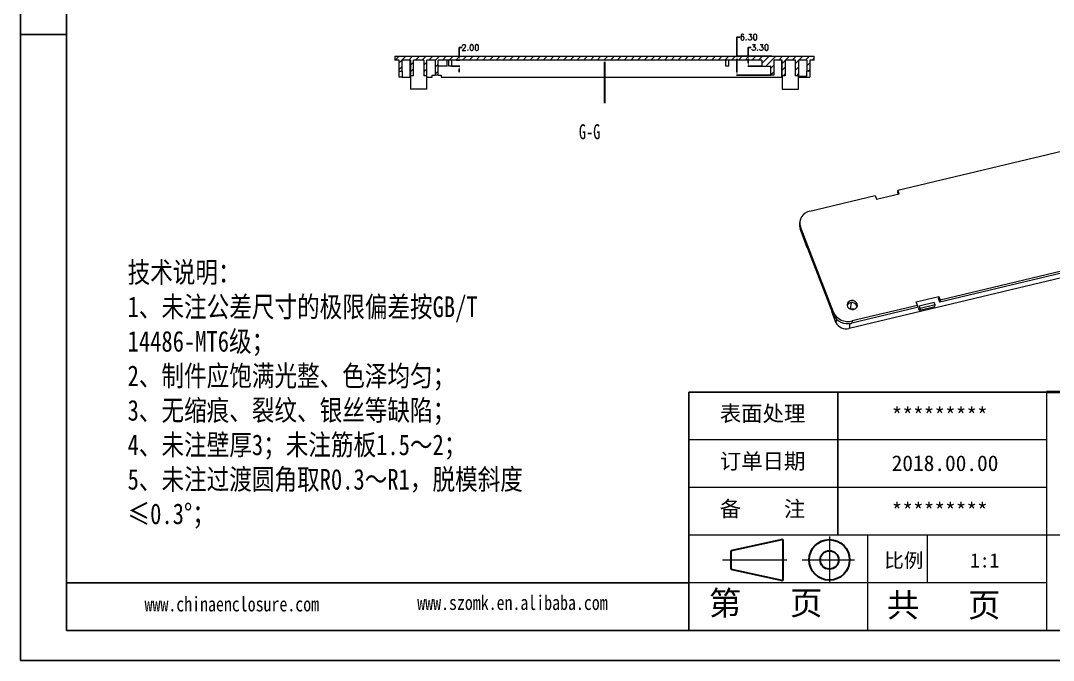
# Model space of a CAD drawing. Header units: inches. Extents: x 1328 to 2850, y 1126 to 1544.
# Drawn here: x 1975.6 to 2320.3, y 1125.7 to 1339.3 of the extents above; entities that cross this region are included whole.
import ezdxf

# ---------------------------------------------------------------- set-up
doc = ezdxf.new("R2010")
doc.units = ezdxf.units.IN
doc.header["$LTSCALE"] = 15
doc.linetypes.add('CENTER2', pattern=[28.575, 19.05, -3.175, 3.175, -3.175])
doc.linetypes.add('PHANTOM', pattern=[12.7, 6.35, -1.27, 1.27, -1.27, 1.27, -1.27])
doc.layers.add('文字', color=81, linetype='Continuous')
for name, color, linetype, lineweight in [('粗实线', 7, 'Continuous', 30), ('细实线', 3, 'Continuous', 9), ('细点划线', 2, 'CENTER2', 9)]:
    doc.layers.add(name, color=color, linetype=linetype, lineweight=lineweight)
doc.styles.add('SLDTEXTSTYLE6', font='TXT', dxfattribs={"width": 0.7})
doc.styles.get("Standard").update_dxf_attribs({"font": 'txt', "bigfont": 'gbcbig.shx'})
doc.styles.add('宋体', font='', dxfattribs={"width": 0.8, "height": 3.5})
doc.styles.get('宋体').set_extended_font_data('SimSun')
doc.dimstyles.new('2.5', dxfattribs={"dimtxt": 2, "dimasz": 1, "dimexe": 0.18, "dimexo": 0.0625, "dimgap": 0.09, "dimtad": 0, "dimtih": 1, "dimtoh": 1, "dimzin": 0, "dimdsep": 46, "dimtxsty": 'Standard', "dimcen": 1, "dimadec": 0, "dimazin": 2, "dimtfac": 1, "dimtofl": 0, "dimtmove": 0, "dimatfit": 3, "dimfxl": 1, "dimtolj": 1, "dimtzin": 0, "dimarcsym": 0})

# ---------------------------------------------------------------- blocks, each defined once
blk = doc.blocks.new('*D145')
at = {"color": 0, "lineweight": -2}
for p, q in [((2121.96, 1327.1), (2121.96, 1330.29)), ((2121.96, 1330.29), (2122.96, 1330.29)), ((2119.53, 1324.1), (2122.14, 1324.1)), ((2121.03, 1326.1), (2122.14, 1326.1)), ((2121.96, 1323.1), (2121.96, 1322.1))]:
    blk.add_line(p, q, dxfattribs=at)
at = {"color": 0}
for points in [[(2121.79, 1327.1), (2122.13, 1327.1), (2121.96, 1326.1)], [(2121.79, 1323.1), (2122.13, 1323.1), (2121.96, 1324.1)]]:
    blk.add_solid(points, dxfattribs=at)
at = {"layer": 'Defpoints', "color": 0}
for p in [(2119.47, 1324.1), (2120.96, 1326.1), (2121.96, 1326.1)]:
    blk.add_point(p, dxfattribs=at)
at = {"color": 0, "insert": (2125.72, 1330.29), "char_height": 2, "attachment_point": 5}
blk.add_mtext('\\A1;2.00', dxfattribs=at)
blk = doc.blocks.new('*D146')
at = {"color": 0, "lineweight": -2}
for p, q in [((2221.82, 1327.4), (2218.29, 1327.4)), ((2218.47, 1327.4), (2218.47, 1330.35)), ((2218.47, 1330.35), (2219.47, 1330.35)), ((2222.91, 1324.1), (2218.29, 1324.1)), ((2218.47, 1325.1), (2218.47, 1326.4))]:
    blk.add_line(p, q, dxfattribs=at)
at = {"color": 0}
for points in [[(2218.3, 1326.4), (2218.64, 1326.4), (2218.47, 1327.4)], [(2218.3, 1325.1), (2218.64, 1325.1), (2218.47, 1324.1)]]:
    blk.add_solid(points, dxfattribs=at)
at = {"layer": 'Defpoints', "color": 0}
for p in [(2218.47, 1327.4), (2221.88, 1327.4), (2222.97, 1324.1)]:
    blk.add_point(p, dxfattribs=at)
at = {"color": 0, "insert": (2222.39, 1330.35), "char_height": 2, "attachment_point": 5}
blk.add_mtext('\\A1;3.30', dxfattribs=at)
blk = doc.blocks.new('*D147')
at = {"color": 0, "lineweight": -2}
for p, q in [((2214.69, 1327.4), (2214.69, 1333.79)), ((2214.69, 1333.79), (2215.69, 1333.79)), ((2226.29, 1327.4), (2214.51, 1327.4)), ((2214.69, 1322.1), (2214.69, 1326.4)), ((2225.91, 1321.1), (2214.51, 1321.1))]:
    blk.add_line(p, q, dxfattribs=at)
at = {"color": 0}
for points in [[(2214.52, 1326.4), (2214.86, 1326.4), (2214.69, 1327.4)], [(2214.52, 1322.1), (2214.86, 1322.1), (2214.69, 1321.1)]]:
    blk.add_solid(points, dxfattribs=at)
at = {"layer": 'Defpoints', "color": 0}
for p in [(2214.69, 1327.4), (2226.35, 1327.4), (2225.97, 1321.1)]:
    blk.add_point(p, dxfattribs=at)
at = {"color": 0, "insert": (2218.61, 1333.79), "char_height": 2, "attachment_point": 5}
blk.add_mtext('\\A1;6.30', dxfattribs=at)

msp = doc.modelspace()

# ---------------------------------------------------------------- hatches: boundary and pattern name
at = {"linetype": 'Continuous', "lineweight": 0}
h = msp.add_hatch(dxfattribs=at)
h.set_pattern_fill('ANSI31', color=4, scale=0.5, style=0)
h.paths.add_polyline_path([(2240.469, 1327.399), (2100.469, 1327.399), (2100.469, 1326.099), (2101.969, 1326.099), (2101.969, 1322.399), (2102.969, 1322.399), (2102.969, 1326.099), (2105.719, 1326.099), (2105.719, 1320.899), (2106.719, 1320.899), (2106.719, 1326.099), (2110.219, 1326.099), (2110.219, 1320.899), (2111.219, 1320.899), (2111.219, 1326.099), (2113.969, 1326.099), (2113.969, 1321.099), (2114.969, 1321.099), (2114.969, 1326.099), (2222.969, 1326.099), (2222.969, 1324.099), (2225.969, 1324.099), (2225.969, 1321.099), (2226.969, 1321.099), (2226.969, 1326.099), (2229.719, 1326.099), (2229.719, 1320.899), (2230.719, 1320.899), (2230.719, 1326.099), (2234.219, 1326.099), (2234.219, 1320.899), (2235.219, 1320.899), (2235.219, 1326.099), (2237.969, 1326.099), (2237.969, 1322.399), (2238.969, 1322.399), (2238.969, 1326.099), (2240.469, 1326.099)], flags=0)

# ---------------------------------------------------------------- linework, layer by layer
for p, q in [((1975.607, 1543.694), (1975.607, 1125.657)), ((1990.906, 1533.741), (1990.906, 1135.61)), ((1990.906, 1334.676), (1975.607, 1334.676)), ((1975.607, 1319.193), (1975.607, 1125.657)), ((2318, 1215.236), (2198.561, 1215.236)), ((2198.561, 1135.61), (2198.561, 1215.236)), ((2248.327, 1167.46), (2248.327, 1215.236)), ((2198.561, 1151.535), (1990.906, 1151.535)), ((1990.906, 1135.61), (2556.879, 1135.61)), ((1975.607, 1125.657), (2566.832, 1125.657)), ((1975.607, 1125.657), (2249.322, 1125.657))]:
    msp.add_line(p, q)
at = {"color": 1, "linetype": 'PHANTOM', "lineweight": 30}
msp.add_line((2170.469, 1439.868), (2170.469, 1311.778), dxfattribs=at)
at = {"color": 7, "linetype": 'Continuous', "lineweight": 15}
for p, q in [((2100.469, 1327.399), (2100.469, 1326.099)), ((2100.469, 1327.399), (2240.469, 1327.399)), ((2240.469, 1326.099), (2240.469, 1327.399)), ((2101.969, 1326.099), (2100.469, 1326.099)), ((2101.969, 1322.399), (2101.969, 1326.099)), ((2105.719, 1326.099), (2102.969, 1326.099)), ((2102.969, 1322.399), (2102.969, 1326.099)), ((2105.469, 1326.099), (2105.469, 1320.399)), ((2105.719, 1326.099), (2105.719, 1320.899)), ((2110.219, 1326.099), (2106.719, 1326.099)), ((2106.719, 1320.899), (2106.719, 1326.099)), ((2110.219, 1326.099), (2110.219, 1320.899)), ((2113.969, 1326.099), (2111.219, 1326.099)), ((2111.219, 1320.899), (2111.219, 1326.099)), ((2113.969, 1326.099), (2113.969, 1321.099)), ((2222.969, 1326.099), (2114.969, 1326.099)), ((2114.969, 1321.099), (2114.969, 1326.099)), ((2117.969, 1324.099), (2114.969, 1324.099)), ((2117.969, 1324.099), (2117.969, 1326.099)), ((2118.469, 1324.099), (2118.469, 1326.099)), ((2119.469, 1324.099), (2118.469, 1324.099)), ((2119.469, 1324.099), (2119.469, 1326.099)), ((2210.969, 1324.099), (2210.969, 1326.099)), ((2211.969, 1324.099), (2210.969, 1324.099)), ((2211.969, 1324.099), (2211.969, 1326.099)), ((2222.969, 1326.099), (2222.969, 1324.099)), ((2222.969, 1324.099), (2225.969, 1324.099)), ((2225.969, 1321.099), (2225.969, 1324.099)), ((2229.719, 1326.099), (2226.969, 1326.099)), ((2226.969, 1326.099), (2226.969, 1321.099)), ((2229.669, 1320.599), (2229.669, 1326.099)), ((2229.719, 1320.899), (2229.719, 1326.099)), ((2234.219, 1326.099), (2230.719, 1326.099)), ((2230.719, 1326.099), (2230.719, 1320.899)), ((2234.219, 1320.899), (2234.219, 1326.099)), ((2237.969, 1326.099), (2235.219, 1326.099)), ((2235.219, 1326.099), (2235.219, 1320.899)), ((2237.969, 1326.099), (2237.969, 1322.399)), ((2240.469, 1326.099), (2238.969, 1326.099)), ((2238.969, 1326.099), (2238.969, 1322.399)), ((2101.969, 1322.399), (2102.969, 1322.399)), ((2101.969, 1320.399), (2101.969, 1322.399)), ((2102.969, 1320.399), (2101.969, 1320.399)), ((2102.969, 1322.399), (2102.969, 1320.399)), ((2102.969, 1320.399), (2105.469, 1320.399)), ((2105.469, 1320.399), (2105.719, 1320.399)), ((2105.719, 1320.899), (2105.719, 1316.399)), ((2106.719, 1320.899), (2105.719, 1320.899)), ((2111.219, 1320.899), (2110.219, 1320.899)), ((2111.219, 1316.399), (2111.219, 1320.899)), ((2111.219, 1320.399), (2112.969, 1320.399)), ((2112.969, 1320.399), (2112.969, 1321.099)), ((2112.969, 1321.099), (2113.969, 1321.099)), ((2114.969, 1321.099), (2113.969, 1321.099)), ((2114.969, 1321.099), (2115.969, 1321.099)), ((2115.969, 1321.099), (2115.969, 1320.399)), ((2115.969, 1320.399), (2229.719, 1320.399)), ((2226.969, 1321.099), (2225.969, 1321.099)), ((2229.719, 1320.599), (2229.669, 1320.599)), ((2229.719, 1320.899), (2229.719, 1316.399)), ((2230.719, 1320.899), (2229.719, 1320.899)), ((2235.219, 1320.899), (2234.219, 1320.899)), ((2235.219, 1316.399), (2235.219, 1320.899)), ((2237.969, 1320.599), (2235.219, 1320.599)), ((2235.219, 1320.399), (2235.469, 1320.399)), ((2235.469, 1320.399), (2237.969, 1320.399)), ((2238.969, 1322.399), (2237.969, 1322.399)), ((2237.969, 1320.399), (2237.969, 1322.399)), ((2237.969, 1320.399), (2238.969, 1320.399)), ((2238.969, 1322.399), (2238.969, 1320.399)), ((2111.219, 1316.399), (2105.719, 1316.399)), ((2229.719, 1316.399), (2235.219, 1316.399)), ((2268.344, 1282.664), (2332.679, 1298.035)), ((2268.344, 1282.664), (2268.242, 1281.97)), ((2268.815, 1281.441), (2268.344, 1282.664)), ((2239.015, 1275.656), (2260.775, 1280.855)), ((2260.775, 1280.855), (2261.246, 1279.633)), ((2261.246, 1279.633), (2268.815, 1281.441)), ((2268.242, 1281.97), (2268.476, 1281.36)), ((2235.639, 1272.313), (2235.537, 1271.619)), ((2235.855, 1270.451), (2235.752, 1269.758)), ((2246.746, 1241.235), (2235.752, 1269.758)), ((2246.849, 1241.929), (2235.855, 1270.451)), ((2238.135, 1263.388), (2236.722, 1267.055)), ((2238.135, 1263.388), (2238.161, 1263.51)), ((2238.202, 1263.403), (2238.135, 1263.388)), ((2365.186, 1263.484), (2252.127, 1236.471)), ((2346.711, 1260.67), (2282.377, 1245.299)), ((2346.814, 1261.364), (2282.479, 1245.992)), ((2274.439, 1245.406), (2282.008, 1247.215)), ((2274.91, 1244.184), (2274.439, 1245.406)), ((2280.47, 1245.148), (2275.456, 1243.95)), ((2280.785, 1244.333), (2275.77, 1243.135)), ((2280.785, 1244.333), (2280.47, 1245.148)), ((2280.706, 1243.8), (2280.785, 1244.333)), ((2282.008, 1247.215), (2281.905, 1246.521)), ((2282.377, 1245.299), (2281.905, 1246.521)), ((2282.008, 1247.215), (2282.479, 1245.992)), ((2282.479, 1245.992), (2282.377, 1245.299)), ((2246.317, 1242.349), (2246.302, 1242.2)), ((2247.716, 1238.533), (2246.302, 1242.2)), ((2246.746, 1241.235), (2246.849, 1241.929)), ((2274.808, 1243.49), (2253.048, 1238.291)), ((2274.91, 1244.184), (2253.15, 1238.985)), ((2253.18, 1242.847), (2253.293, 1242.971)), ((2274.91, 1244.184), (2274.808, 1243.49)), ((2275.456, 1243.95), (2275.298, 1242.883)), ((2275.298, 1242.883), (2275.691, 1242.602)), ((2275.77, 1243.135), (2275.456, 1243.95)), ((2275.691, 1242.602), (2280.706, 1243.8)), ((2275.77, 1243.135), (2275.691, 1242.602)), ((2253.15, 1238.985), (2253.048, 1238.291))]:
    msp.add_line(p, q, dxfattribs=at)
at = {"color": 8, "linetype": 'Continuous', "lineweight": 15}
for p, q in [((2235.469, 1320.599), (2235.469, 1320.399)), ((2236.742, 1267.191), (2236.722, 1267.055)), ((2252.598, 1242.95), (2252.917, 1245.112)), ((2247.874, 1239.6), (2247.716, 1238.533)), ((2252.378, 1238.174), (2252.127, 1236.471))]:
    msp.add_line(p, q, dxfattribs=at)
at = {"color": 7, "linetype": 'Continuous', "lineweight": 15, "flags": 128}
for points in [[(2236.722, 1267.055), (2236.571, 1267.626), (2236.569, 1267.639)], [(2254.813, 1244.722), (2254.604, 1245.092), (2254.287, 1245.405), (2253.886, 1245.639), (2253.431, 1245.775), (2252.956, 1245.803), (2252.496, 1245.722), (2252.085, 1245.538), (2251.754, 1245.263), (2251.526, 1244.92), (2251.42, 1244.532), (2251.443, 1244.129), (2251.592, 1243.74), (2251.858, 1243.395), (2252.22, 1243.12), (2252.652, 1242.933), (2253.121, 1242.85), (2253.593, 1242.877), (2254.033, 1243.011), (2254.407, 1243.242), (2254.689, 1243.554), (2254.858, 1243.923), (2254.9, 1244.323), (2254.813, 1244.722)]]:
    msp.add_lwpolyline(points, dxfattribs=at)
at = {"color": 7, "linetype": 'Continuous', "lineweight": 15}
for centre, radius, start, end in [((2239.602, 1271.738), 3.962, 98.52143, 198.95344), ((2239.157, 1271.095), 3.658, 171.76714, 201.45248), ((2253.01, 1243.329), 1.823, 12.74036, 150.43751), ((2251.646, 1243.506), 5.4, 204.8653, 285.04327), ((2251.762, 1244.228), 5.424, 205.07705, 284.83151), ((2253.124, 1240.637), 2.34, 75.42444, 101.43234), ((2251.153, 1240.137), 3.793, 205.02961, 284.87895)]:
    msp.add_arc(centre, radius, start, end, dxfattribs=at)
at = {"layer": '粗实线', "color": 7, "lineweight": 40}
msp.add_line((2556.879, 1215.236), (2318, 1215.236), dxfattribs=at)
at = {"layer": '粗实线', "color": 7}
for p, q in [((2230.035, 1165.97), (2212.634, 1162.282)), ((2230.035, 1165.97), (2230.035, 1152.333)), ((2212.634, 1162.282), (2212.634, 1156.128)), ((2212.634, 1156.128), (2230.035, 1152.333))]:
    msp.add_line(p, q, dxfattribs=at)
for radius in [6.765, 3.077]:
    msp.add_circle((2245.521, 1159.205), radius, dxfattribs=at)
at = {"layer": '细实线', "color": 7}
for p, q in [((2318, 1215.236), (2318, 1135.61)), ((2318, 1199.311), (2198.561, 1199.311)), ((2318, 1183.386), (2198.561, 1183.386)), ((2556.879, 1167.46), (2198.561, 1167.46)), ((2258.28, 1167.46), (2258.28, 1135.61)), ((2278.187, 1167.46), (2278.187, 1151.535)), ((2318, 1151.535), (2198.561, 1151.535))]:
    msp.add_line(p, q, dxfattribs=at)
at = {"layer": '细点划线', "color": 7}
for p, q in [((2245.521, 1166.993), (2245.521, 1151.535)), ((2209.86, 1159.205), (2231.368, 1159.205)), ((2236.474, 1159.205), (2253.959, 1159.205))]:
    msp.add_line(p, q, dxfattribs=at)

# ---------------------------------------------------------------- texts
at = {"color": 7, "linetype": 'Continuous', "insert": (2161.919, 1304.693), "char_height": 5, "attachment_point": 1, "style": 'SLDTEXTSTYLE6'}
msp.add_mtext('G-G', dxfattribs=at)
at = {"char_height": 5.23729, "width": 2976.61369, "attachment_point": 1}
for s, insert in [('{\\fSimHei|b0|i0|c134|p49;表面处理}', (2208.947, 1210.717)), ('{\\fSimHei|b0|i0|c134|p49;*********}', (2266.309, 1210.043)), ('{\\fSimHei|b0|i0|c134|p49;订单日期}', (2208.947, 1194.791)), ('{\\fSimHei|b0|i0|c134|p49;2018.00.00}', (2266.309, 1194.118)), ('{\\fSimHei|b0|i0|c134|p49;备    注}', (2208.947, 1178.866)), ('{\\fSimHei|b0|i0|c134|p49;*********}', (2266.309, 1178.193))]:
    msp.add_mtext(s, dxfattribs=dict(at, insert=insert))
at = {"layer": '文字', "color": 0, "attachment_point": 1, "style": '宋体'}
for s, insert, char_height, width in [('{\\H1.111x;技术说明：\\P1、未注公差尺寸的极限偏差按GB/T 14486-MT6级；\\P2、制件应饱满光整、色泽均匀；\\P3、无缩痕、裂纹、银丝等缺陷；\\P4、未注壁厚3；未注筋板1.5～2；\\P5、未注过渡圆角取R0.3～R1，脱模斜度≤0.3%%D；}', (2011.303, 1258.705), 6.2208, 140.11981), ('www.chinaenclosure.com', (2016.96, 1146.875), 4.86605, 85.4918), ('www.szomk.en.alibaba.com', (2107.976, 1147.357), 4.86605, 85.4918)]:
    msp.add_mtext(s, dxfattribs=dict(at, insert=insert, char_height=char_height, width=width))
at = {"layer": '细实线', "color": 7, "attachment_point": 1}
for s, insert, char_height, width in [('{\\fSimSun|b0|i0|c134|p54;比例}', (2263.854, 1161.429), 4.77757, 20.97207), ('{\\fSimSun|b0|i0|c134|p54;1:1}', (2292.47, 1161.429), 4.77757, 20.97207), ('{\\fSimSun|b0|i0|c134|p54;第   页}', (2205.261, 1148.798), 7.96262, 59.71968), ('{\\fSimSun|b0|i0|c134|p54; 共   页}', (2259.255, 1148.121), 7.96262, 59.71968)]:
    msp.add_mtext(s, dxfattribs=dict(at, insert=insert, char_height=char_height, width=width))

# ---------------------------------------------------------------- dimensions: what is measured, and where the dimension line sits
for base, p1, p2, picture, middle in [((2214.691, 1327.399), (2225.969, 1321.099), (2226.349, 1327.399), '*D147', (2218.614, 1333.79)), ((2121.961, 1326.099), (2119.469, 1324.099), (2120.963, 1326.099), '*D145', (2125.717, 1330.287)), ((2218.469, 1327.399), (2222.969, 1324.099), (2221.88, 1327.399), '*D146', (2222.392, 1330.346))]:
    dim = msp.add_linear_dim(base=base, p1=p1, p2=p2, angle=90, dimstyle='2.5')
    dim.commit()
    dim.dimension.update_dxf_attribs({"geometry": picture, "text_midpoint": middle, "dimtype": 160})

doc.saveas('drawing.dxf')
